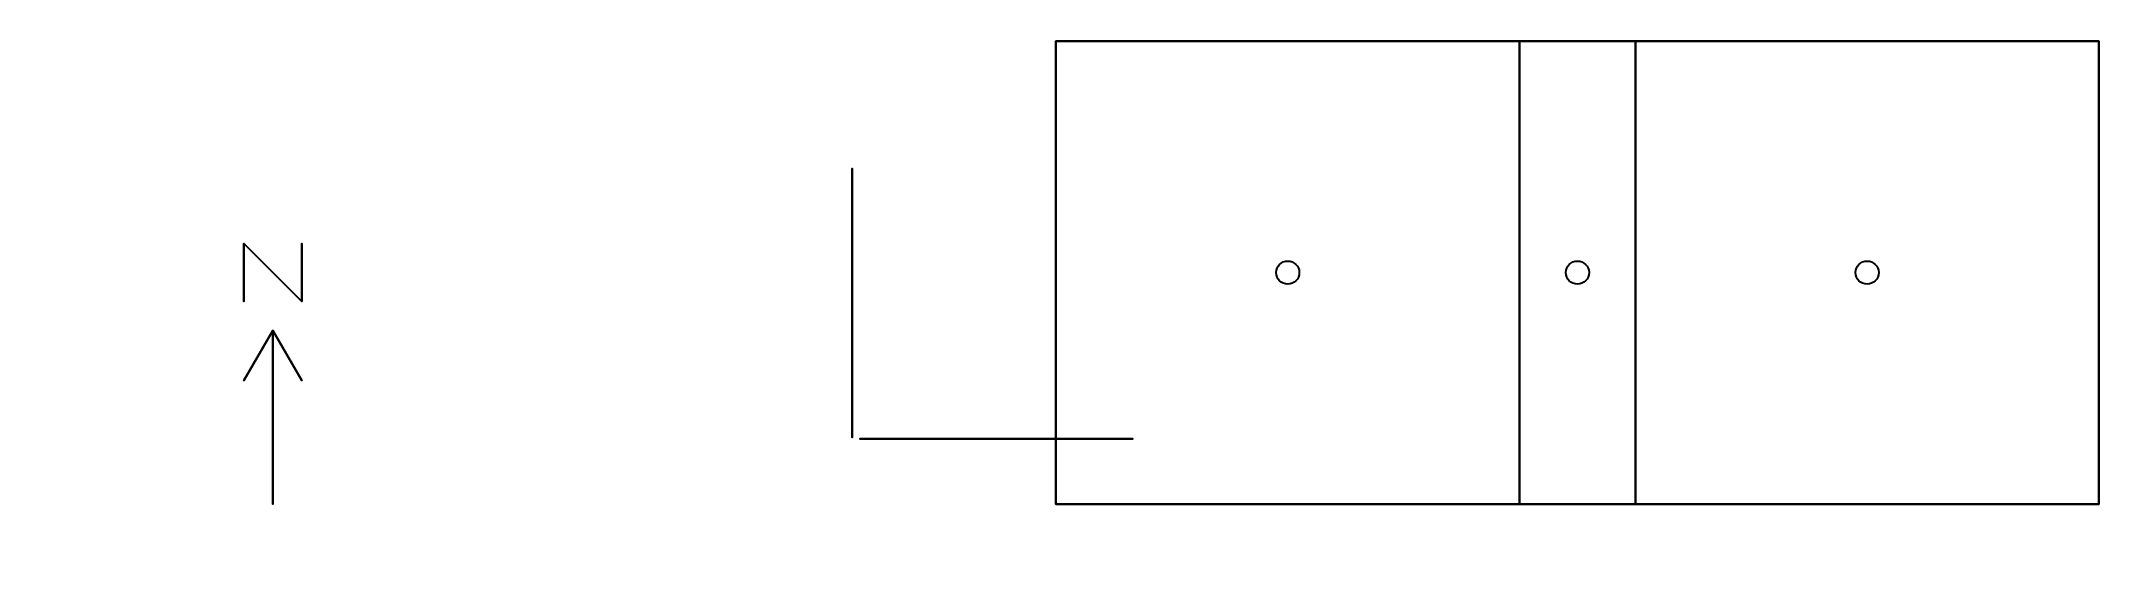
# Model space of a CAD drawing. Header units: metres. Extents: x -14 to 21.5, y -2.2 to 6.9.
import ezdxf

# ---------------------------------------------------------------- set-up
doc = ezdxf.new("R2010")
doc.units = ezdxf.units.M

msp = doc.modelspace()

# ---------------------------------------------------------------- linework, layer by layer
at = {"layer": '1', "color": 3}
for points in [[(-10.5, 3.37145, 0.1), (-10.5, 3.37145), (-10.5, 2.37145), (-10.5, 2.37145, 0.1)], [(-10.5, 3.37145, 0.1), (-10.5, 3.37145), (-9.5, 2.37145), (-9.5, 2.37145, 0.1)], [(-9.5, 3.37145, 0.1), (-9.5, 3.37145), (-9.5, 2.37145), (-9.5, 2.37145, 0.1)], [(-10, 1.87145, 0.1), (-10, 1.87145), (-10.5, 1.00542), (-10.5, 1.00542, 0.1)], [(-10, 1.87145, 0.1), (-10, 1.87145), (-10, -1.12855), (-10, -1.12855, 0.1)], [(-10, 1.87145, 0.1), (-10, 1.87145), (-9.5, 1.00542), (-9.5, 1.00542, 0.1)]]:
    msp.add_3dface(points, dxfattribs=at)
at = {"layer": 'BLOCK1_ZONE1', "color": 10}
msp.add_circle((17.516, 2.871, 0.8), 0.2, dxfattribs=at)
msp.add_circle((17.516, 2.871, 0.8), 0.2, dxfattribs=at)
at = {"layer": 'BLOCK1_ZONE1', "color": 43}
for points in [[(13.51577, 6.87145, 3.5), (13.51577, 6.87145), (13.51577, -1.12855), (13.51577, -1.12855, 3.5)], [(21.51577, 6.87145, 3.5), (21.51577, 6.87145), (13.51577, 6.87145), (13.51577, 6.87145, 3.5)], [(21.51577, -1.12855, 3.5), (21.51577, -1.12855), (21.51577, 6.87145), (21.51577, 6.87145, 3.5)], [(13.51577, -1.12855, 3.5), (13.51577, -1.12855), (21.51577, -1.12855), (21.51577, -1.12855, 3.5)]]:
    msp.add_3dface(points, dxfattribs=at)
at = {"layer": 'BLOCK1_ZONE1', "color": 8}
msp.add_3dface([(21.51577, 6.87145), (21.51577, -1.12855), (13.51577, -1.12855), (13.51577, 6.87145)], dxfattribs=at)
at = {"layer": 'BLOCK1_ZONE1', "color": 15}
msp.add_3dface([(13.51577, 6.87145, 3.5), (13.51577, -1.12855, 3.5), (21.51577, -1.12855, 3.5), (21.51577, 6.87145, 3.5)], dxfattribs=at)
at = {"layer": 'BLOCK1_ZONE1', "color": 143}
for points in [[(0, 0.12, 1.31), (0, 0.12, 0.03), (0, 4.67, 0.03), (0, 4.67, 1.31)], [(4.84, 0, 1.31), (4.84, 0, 0.03), (0.13, 0, 0.03), (0.13, 0, 1.31)], [(0.13, 0, 1.31), (0.13, 0, 0.03), (4.84, 0, 0.03), (4.84, 0, 1.31)]]:
    msp.add_3dface(points, dxfattribs=at)
at = {"layer": 'BLOCK1_ZONE1', "color": 45}
msp.add_3dface([(0, 0.82, 1.99), (0, 0.82, 0.05), (0, 0.02, 0.05), (0, 0.02, 1.99)], dxfattribs=at)
at = {"layer": 'BLOCK1_ZONE2', "color": 10}
msp.add_circle((7.516, 2.871, 0.8), 0.2, dxfattribs=at)
msp.add_circle((7.516, 2.871, 0.8), 0.2, dxfattribs=at)
at = {"layer": 'BLOCK1_ZONE2', "color": 43}
for points in [[(11.51577, 6.87145, 3.5), (11.51577, 6.87145), (3.51577, 6.87145), (3.51577, 6.87145, 3.5)], [(3.51577, 6.87145, 3.5), (3.51577, 6.87145), (3.51577, -1.12855), (3.51577, -1.12855, 3.5)], [(11.51577, -1.12855, 3.5), (11.51577, -1.12855), (11.51577, 6.87145), (11.51577, 6.87145, 3.5)], [(3.51577, -1.12855, 3.5), (3.51577, -1.12855), (11.51577, -1.12855), (11.51577, -1.12855, 3.5)]]:
    msp.add_3dface(points, dxfattribs=at)
at = {"layer": 'BLOCK1_ZONE2', "color": 8}
msp.add_3dface([(11.51577, 6.87145), (11.51577, -1.12855), (3.51577, -1.12855), (3.51577, 6.87145)], dxfattribs=at)
at = {"layer": 'BLOCK1_ZONE2', "color": 15}
msp.add_3dface([(3.51577, 6.87145, 3.5), (3.51577, -1.12855, 3.5), (11.51577, -1.12855, 3.5), (11.51577, 6.87145, 3.5)], dxfattribs=at)
at = {"layer": 'BLOCK1_ZONE2', "color": 143}
for points in [[(0, 4.67, 1.31), (0, 4.67, 0.03), (0, 0.12, 0.03), (0, 0.12, 1.31)], [(4.84, 0, 1.31), (4.84, 0, 0.03), (0.13, 0, 0.03), (0.13, 0, 1.31)], [(0.13, 0, 1.31), (0.13, 0, 0.03), (4.84, 0, 0.03), (4.84, 0, 1.31)]]:
    msp.add_3dface(points, dxfattribs=at)
at = {"layer": 'BLOCK1_ZONE2', "color": 45}
msp.add_3dface([(0, 0.02, 1.89), (0, 0.02, 0.05), (0, 0.81, 0.05), (0, 0.81, 1.89)], dxfattribs=at)
at = {"layer": 'BLOCK1_ZONE3', "color": 10}
msp.add_circle((12.516, 2.871, 0.9), 0.2, dxfattribs=at)
msp.add_circle((12.516, 2.871, 0.9), 0.2, dxfattribs=at)
at = {"layer": 'BLOCK1_ZONE3', "color": 43}
for points in [[(13.51577, 6.87145, 3.5), (13.51577, 6.87145), (11.51577, 6.87145), (11.51577, 6.87145, 3.5)], [(11.51577, 6.87145, 3.5), (11.51577, 6.87145), (11.51577, -1.12855), (11.51577, -1.12855, 3.5)], [(13.51577, -1.12855, 3.5), (13.51577, -1.12855), (13.51577, 6.87145), (13.51577, 6.87145, 3.5)], [(11.51577, -1.12855, 3.5), (11.51577, -1.12855), (13.51577, -1.12855), (13.51577, -1.12855, 3.5)]]:
    msp.add_3dface(points, dxfattribs=at)
at = {"layer": 'BLOCK1_ZONE3', "color": 8}
msp.add_3dface([(13.51577, 6.87145), (13.51577, -1.12855), (11.51577, -1.12855), (11.51577, 6.87145)], dxfattribs=at)
at = {"layer": 'BLOCK1_ZONE3', "color": 15}
msp.add_3dface([(11.51577, 6.87145, 3.5), (11.51577, -1.12855, 3.5), (13.51577, -1.12855, 3.5), (13.51577, 6.87145, 3.5)], dxfattribs=at)
at = {"layer": 'BLOCK1_ZONE3', "color": 45}
for points in [[(0, 0.02, 1.99), (0, 0.02, 0.05), (0, 0.82, 0.05), (0, 0.82, 1.99)], [(0, 0.81, 1.89), (0, 0.81, 0.05), (0, 0.02, 0.05), (0, 0.02, 1.89)]]:
    msp.add_3dface(points, dxfattribs=at)

doc.saveas('drawing.dxf')
